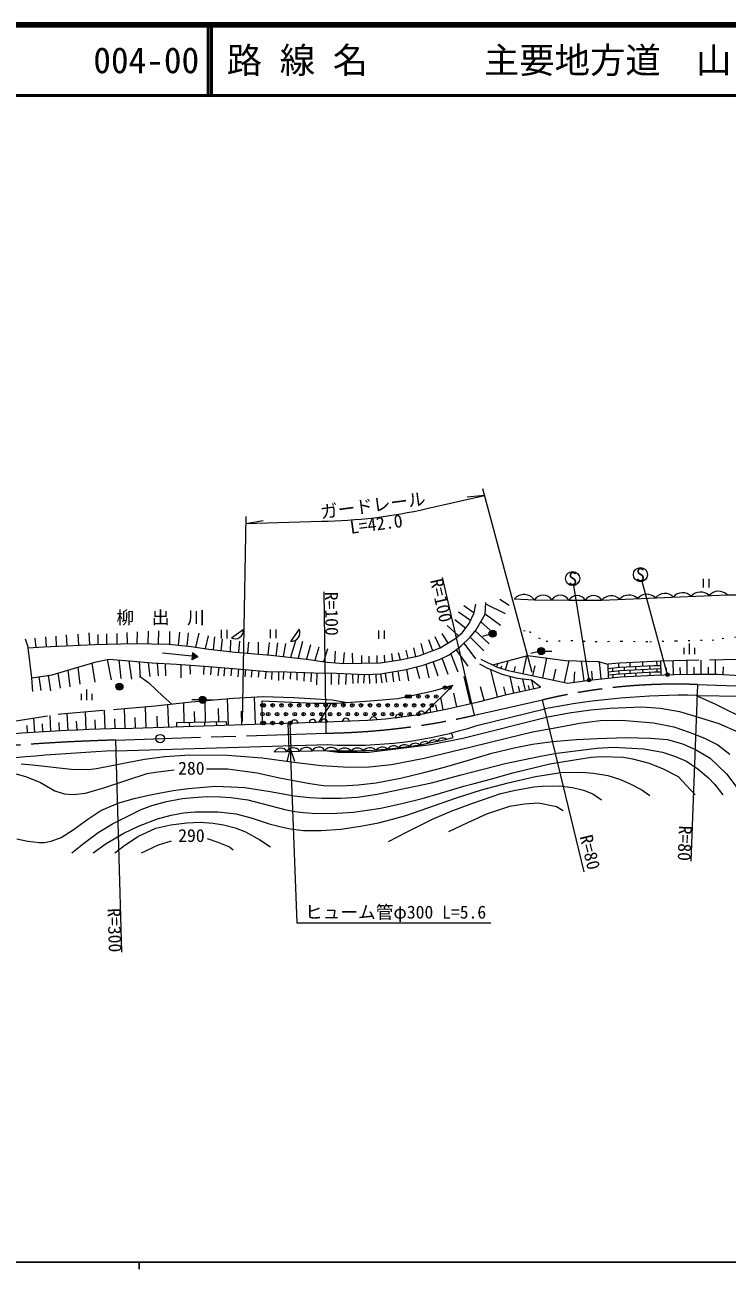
# Model space of a CAD drawing. Units: millimetres, scale not verified. Extents: x 40000 to 680000, y 20000 to 380000.
# Drawn here: x 151848 to 251121, y 204000 to 380000 of the extents above; entities that cross this region are included whole.
import ezdxf
from ezdxf.enums import TextEntityAlignment as Align

# ---------------------------------------------------------------- set-up
doc = ezdxf.new("R2010")
doc.units = ezdxf.units.MM
doc.header["$LTSCALE"] = 1000
doc.header["$PDMODE"] = 32
doc.header["$PDSIZE"] = 500
for name, pattern in [('CHAIN', [18.5, 12, -1.5, 3.5, -1.5]), ('DASHED', [7.5, 6, -1.5]), ('DOTTED', [1.75, 0.25, -1.5])]:
    doc.linetypes.add(name, pattern=pattern)
for name, color, linetype, lineweight in [('M-BGD', 7, 'Continuous', 13), ('M-BMK', 2, 'CHAIN', 13), ('M-BMK-SRVR', 3, 'Continuous', 13), ('M-STR-HTXT', 7, 'Continuous', 13), ('M-STR-STRC', 7, 'Continuous', 13), ('M-TTL', 2, 'Continuous', 140), ('M-TTL-BAND', 7, 'Continuous', 25), ('M-TTL-LINE', 7, 'Continuous', 50)]:
    doc.layers.add(name, color=color, linetype=linetype, lineweight=lineweight)
doc.layers.add('M-BMK-HTXT', color=7, linetype='Continuous')
doc.layers.add('M-TTL-TXT', color=7, linetype='Continuous')
doc.styles.add('ＭＳ ゴシック', font='')
doc.styles.get('ＭＳ ゴシック').set_extended_font_data('MS Gothic')

msp = doc.modelspace()

# ---------------------------------------------------------------- hatches: boundary and pattern name
at = {"layer": 'M-BGD'}
for points in [[(217484, 293759, -1), (218449, 294021, -0.41421), (218098, 293407, -0.41421)], [(175446, 290203), (176295, 290614), (175553, 291197)], [(224344, 291420, -1), (225344, 291420, -0.41421), (224844, 290920, -0.41421)], [(164713, 286398, -1), (165713, 286398, -0.41421), (165213, 285898, -0.41421)], [(176470, 284520, -1), (177470, 284520, -0.41421), (176970, 284020, -0.41421)]]:
    msp.add_hatch(color=256, dxfattribs=at).paths.add_polyline_path(points)
at = {"layer": 'M-STR-HTXT'}
for points in [[(231756, 287531, -1), (231460, 287129, -1)], [(242819, 288295, -1), (242566, 287864, -1)]]:
    msp.add_hatch(color=256, dxfattribs=at).paths.add_polyline_path(points)

# ---------------------------------------------------------------- linework, layer by layer
at = {"layer": 'M-BGD'}
for p, q in [((247726, 301622), (247726, 300422)), ((248526, 301622), (248526, 300422)), ((213919, 297858), (215377, 296842)), ((219796, 296687), (217004, 298064)), ((220327, 297883), (218973, 298713)), ((212606, 295911), (214163, 294674)), ((213130, 296960), (214854, 295776)), ((219098, 295063), (216930, 296637)), ((160878, 293991), (160962, 292337)), ((164826, 293921), (164858, 292444)), ((166249, 294034), (166283, 292476)), ((167713, 294146), (167679, 292488)), ((169269, 294249), (169233, 292456)), ((170716, 294309), (170678, 292427)), ((172303, 294196), (172267, 292394)), ((173706, 294094), (173508, 292259)), ((174935, 293992), (174733, 292126)), ((176434, 293941), (175975, 291968)), ((179614, 294423), (179614, 293223)), ((180414, 294423), (180414, 293223)), ((181038, 293300), (182714, 294482)), ((186527, 294468), (186527, 293268)), ((187327, 294468), (187327, 293268)), ((189422, 292779), (190661, 294501)), ((201859, 294347), (201859, 293147)), ((202659, 294347), (202659, 293147)), ((210795, 293926), (211624, 292532)), ((211567, 295026), (213162, 293570)), ((217474, 292457), (215512, 294269)), ((217610, 294391), (216298, 295557)), ((151894, 293161), (152307, 291866)), ((153271, 293271), (153384, 291949)), ((154776, 293415), (154834, 292047)), ((156199, 293541), (156261, 292108)), ((157704, 293715), (157782, 292175)), ((159332, 293807), (159411, 292258)), ((162138, 293746), (162168, 292384)), ((163372, 293870), (163404, 292412)), ((177755, 293562), (177334, 291768)), ((178666, 293439), (178469, 291624)), ((179721, 293091), (179549, 291507)), ((180919, 292989), (180871, 291364)), ((182171, 292825), (182035, 291248)), ((183451, 292681), (183318, 291137)), ((184823, 292671), (184807, 291009)), ((186361, 292657), (186209, 290889)), ((187538, 292578), (187327, 290770)), ((188700, 292513), (188382, 290647)), ((190081, 292852), (189406, 290527)), ((191093, 292797), (190481, 290401)), ((192225, 292321), (191670, 290262)), ((207815, 292512), (208220, 291016)), ((208902, 293042), (209485, 291492)), ((209809, 293506), (210545, 291891)), ((215581, 290327), (213943, 292534)), ((216730, 291444), (214820, 293379)), ((217484, 293759), (216519, 293497)), ((245814, 290973), (245814, 292473)), ((175499, 290700), (171324, 291149)), ((175553, 291197), (175446, 290203)), ((176295, 290614), (175446, 290203)), ((176295, 290614), (175553, 291197)), ((193381, 291995), (192831, 290097)), ((194606, 291738), (194039, 289925)), ((195715, 291404), (195599, 289776)), ((196974, 291228), (196864, 289685)), ((198138, 291139), (198163, 289700)), ((199417, 290818), (199436, 289722)), ((200460, 290696), (200477, 289740)), ((201599, 290792), (201617, 289760)), ((202654, 290861), (202664, 289851)), ((203672, 291078), (203821, 290014)), ((204628, 291234), (204914, 290168)), ((205715, 291556), (205975, 290408)), ((206797, 291895), (207078, 290658)), ((211693, 288103), (210821, 290407)), ((213094, 288443), (212070, 291082)), ((214504, 289306), (212836, 291631)), ((222285, 288221), (222813, 290741)), ((224356, 291309), (223381, 291088)), ((225067, 287638), (225650, 290420)), ((225344, 291420), (226344, 291420)), ((245064, 290973), (245064, 291873)), ((246564, 290973), (246564, 291873)), ((158227, 286382), (157961, 288749)), ((159667, 286765), (159359, 289166)), ((161762, 287020), (161343, 289733)), ((164100, 287343), (163506, 290227)), ((165466, 287529), (165173, 290167)), ((166959, 287471), (166586, 290055)), ((168195, 287746), (168060, 289928)), ((169539, 287807), (169298, 289822)), ((170738, 287917), (170614, 289731)), ((171789, 287908), (171710, 289669)), ((173962, 287661), (173930, 289536)), ((175238, 288180), (175208, 289447)), ((177131, 288118), (177214, 289308)), ((178152, 288086), (178249, 289231)), ((179189, 287920), (179293, 289142)), ((180031, 287896), (180130, 289072)), ((181020, 287928), (181110, 288989)), ((182018, 287778), (182113, 288904)), ((183007, 287762), (183105, 288815)), ((183873, 287738), (183965, 288735)), ((184886, 287738), (184970, 288642)), ((206140, 287207), (205850, 288847)), ((207676, 287508), (207233, 289208)), ((209000, 287643), (208572, 289589)), ((210282, 287897), (209588, 289935)), ((218677, 284938), (217713, 288770)), ((218535, 289206), (218755, 289659)), ((219152, 288991), (219263, 289335)), ((219776, 288791), (220175, 290038)), ((221025, 288485), (221184, 289244)), ((223676, 287929), (223968, 289320)), ((226599, 287317), (226920, 288849)), ((228131, 286996), (228773, 290060)), ((230910, 287230), (230513, 290015)), ((233309, 287501), (233068, 289904)), ((234926, 289021), (234935, 288569)), ((235762, 289708), (235774, 289106)), ((235783, 288655), (235792, 288203)), ((236573, 289156), (236582, 288705)), ((237360, 289796), (237373, 289196)), ((237382, 288746), (237391, 288296)), ((238172, 289236), (238181, 288786)), ((239159, 289887), (239171, 289286)), ((239180, 288836), (239189, 288386)), ((240170, 289337), (240180, 288887)), ((241158, 289980), (241170, 289380)), ((241179, 288930), (241188, 288480)), ((242597, 288076), (242565, 289041)), ((243562, 288108), (243499, 290038)), ((244528, 288128), (244508, 289094)), ((245494, 288149), (245454, 290081)), ((246477, 288164), (246482, 289147)), ((247460, 288158), (247471, 290125)), ((248471, 288153), (248477, 289164)), ((249482, 288147), (249493, 290169)), ((250572, 288101), (250633, 289191)), ((154131, 285870), (153851, 287784)), ((155518, 285804), (155200, 287982)), ((156873, 286200), (156528, 288307)), ((185860, 287485), (185958, 288551)), ((186780, 287382), (186809, 288520)), ((187730, 287247), (187762, 288495)), ((188418, 287398), (188446, 288477)), ((189401, 287469), (189434, 288447)), ((190320, 287319), (190357, 288416)), ((191317, 287152), (191359, 288382)), ((192333, 287089), (192375, 288348)), ((193132, 286670), (193152, 288332)), ((195184, 286717), (195203, 288308)), ((196229, 286678), (196299, 288283)), ((197234, 286709), (197301, 288239)), ((198258, 286828), (198220, 288199)), ((198947, 286883), (199003, 288165)), ((199786, 286875), (199841, 288129)), ((200633, 286843), (200584, 288147)), ((201577, 286883), (201529, 288182)), ((202361, 286930), (202151, 288209)), ((203018, 287033), (202807, 288316)), ((204008, 287073), (203828, 288484)), ((204855, 287192), (204621, 288614)), ((214839, 283999), (213949, 287834)), ((220990, 285491), (220473, 287812)), ((222605, 285850), (222246, 287466)), ((223774, 286111), (223514, 287279)), ((229518, 287032), (229597, 288468)), ((232108, 287380), (231987, 288582)), ((234944, 288118), (234953, 287667)), ((236592, 288255), (236601, 287805)), ((238190, 288336), (238199, 287886)), ((240189, 288436), (240198, 287986)), ((159836, 284485), (159836, 285385)), ((160586, 284485), (160586, 285985)), ((161336, 284485), (161336, 285385)), ((212921, 283554), (212476, 285472)), ((216761, 284456), (216279, 286372)), ((219830, 285228), (219540, 286381)), ((221798, 285671), (221618, 286478)), ((223190, 285980), (223060, 286565)), ((246900, 285155), (253170, 285042)), ((168987, 280566), (168888, 283544)), ((172180, 280672), (172074, 283864)), ((174366, 281322), (174307, 284118)), ((176470, 284520), (175470, 284520)), ((177385, 281385), (177322, 284405)), ((177470, 284520), (178470, 284520)), ((180613, 280952), (180490, 284673)), ((184450, 281079), (184322, 284916)), ((193380, 281376), (195171, 284072)), ((209249, 282788), (209135, 283370)), ((210124, 282959), (209953, 283834)), ((210999, 283130), (210657, 284880)), ((153259, 279919), (153119, 281970)), ((155521, 280052), (155404, 282315)), ((157963, 280179), (157837, 282620)), ((160499, 280298), (160422, 282836)), ((161840, 280339), (161799, 281679)), ((163180, 280380), (163098, 283060)), ((164594, 280423), (164551, 281837)), ((166009, 280467), (165915, 283295)), ((167498, 280516), (167449, 282005)), ((170584, 280619), (170531, 282215)), ((175876, 281354), (175844, 282863)), ((179247, 281425), (179207, 283286)), ((182531, 281016), (182468, 282934)), ((200627, 281666), (201615, 281735)), ((204181, 282003), (205163, 282136)), ((207405, 282447), (208384, 282601)), ((208758, 282693), (208701, 282983)), ((215730, 280886), (225354, 283264)), ((152233, 279848), (152163, 280874)), ((154390, 279994), (154331, 281125)), ((156742, 280116), (156679, 281336)), ((159231, 280244), (159165, 281512)), ((173262, 281298), (173282, 280708)), ((175080, 281337), (175099, 280769)), ((177242, 281382), (177260, 280840)), ((178904, 281417), (178921, 280896)), ((189484, 281247), (190474, 281279)), ((192017, 281331), (193008, 281364)), ((193658, 281385), (194648, 281418)), ((196723, 281501), (197713, 281540)), ((212403, 279204), (212143, 279851)), ((164738, 277334), (194664, 278195)), ((187096, 277172), (194258, 277378))]:
    msp.add_line(p, q, dxfattribs=at)
at = {"layer": 'M-BGD', "linetype": 'DASHED'}
for p, q in [((189192, 277544), (189070, 281233)), ((189488, 277690), (189370, 281243))]:
    msp.add_line(p, q, dxfattribs=at)
at = {"layer": 'M-BGD'}
for points in [[(221040, 298817), (223899, 298676), (228750, 298639), (233397, 298639), (251120, 299387), (263060, 299391), (268582, 298942), (272681, 297977), (274762, 297242), (279049, 295058), (282977, 292688), (286525, 290332), (292506, 289392), (297096, 289238), (297450, 288870)], [(152307, 291866), (154461, 292031), (157614, 292167), (161696, 292374), (167247, 292497), (172249, 292395), (175364, 292058), (177861, 291690), (181569, 291288), (186609, 290854), (191670, 290262), (194577, 289849), (196945, 289679), (202078, 289768), (204914, 290168), (207558, 290767), (210545, 291891), (212640, 293136), (213685, 294004), (214642, 295343), (215377, 296842), (215620, 298074)], [(152841, 287636), (155716, 288057), (158706, 288979), (161946, 289905), (163759, 290279), (166586, 290055), (169858, 289774), (173301, 289580), (177855, 289264), (182364, 288883), (186094, 288538), (188870, 288466), (192705, 288337), (195918, 288300), (199960, 288124), (202128, 288205), (205527, 288763), (208168, 289452), (210483, 290239), (211816, 290900), (213500, 292108), (214820, 293379), (215642, 294436), (216930, 296637), (217014, 298273)], [(152985, 285682), (152841, 287636), (152307, 291866)], [(165645, 280454), (194408, 281410), (200299, 281642), (202830, 281821), (207564, 282459), (211612, 283250), (216166, 284306), (219995, 285269), (224750, 286328), (223460, 287321), (221486, 287557), (219337, 288098), (217193, 288985), (216156, 289583)], [(216305, 290286), (218637, 289156), (220178, 288662), (228592, 286899), (231608, 287330), (236060, 287778), (240829, 288018), (243585, 288109), (246262, 288165), (249769, 288146), (253844, 287918), (259306, 287808), (266995, 287637), (273982, 287370), (296049, 286700), (301704, 286401), (309967, 285720), (318491, 284876), (326811, 284279), (330324, 284012), (336124, 284303), (338896, 284678), (343576, 285783), (351926, 288219)], [(241794, 288050), (241730, 289999), (240748, 289967), (235913, 289723), (234265, 289557), (234304, 287601)], [(234277, 288955), (235959, 289125), (240773, 289367), (241750, 289399)], [(234286, 288504), (235992, 288676), (240792, 288917), (241764, 288949)], [(167987, 287841), (168344, 287678), (169359, 286933), (171332, 285052), (172600, 283924)], [(234295, 288053), (236026, 288227), (240810, 288468), (241779, 288500)], [(185449, 281112), (185401, 284383), (192710, 284067), (195882, 284073), (200639, 284365), (204552, 284730), (209632, 285780), (212377, 286588), (208378, 282618)], [(246748, 285158), (249466, 283898), (254040, 281654)], [(225788, 282101), (228771, 282680), (231878, 283130), (234543, 283371), (239089, 283542), (241714, 283328), (244408, 282886), (246761, 282188), (249946, 281159), (252712, 279952)], [(151305, 275471), (152937, 275338), (158373, 274710), (160783, 274660), (161966, 274794), (166325, 275667), (168769, 276134), (171609, 276495), (175150, 276731), (180488, 276694), (185368, 276302), (189525, 275767), (193715, 275222), (197708, 274996), (200525, 275059), (203690, 275379), (208291, 276270), (214961, 277897), (220113, 279140), (223603, 279978), (227066, 280629), (230260, 281227), (233183, 281581), (236191, 281672), (240697, 281263), (243586, 280686), (245749, 279974), (247942, 279082), (249806, 278165), (251529, 276860)], [(194258, 277378), (196142, 277114), (200492, 277122), (209214, 278206), (213739, 279113), (225788, 282101)], [(173262, 281298), (180315, 281447), (180326, 280942)], [(177519, 274768), (180490, 274776), (182595, 274465), (184663, 274177), (187824, 273511), (190317, 273008), (192112, 272677), (194082, 272418), (196662, 272347), (198952, 272506), (201526, 272779), (204943, 273436), (208414, 274291), (211167, 274989), (214554, 275985), (217837, 276965), (221002, 277744), (223614, 278264), (226429, 278649), (229820, 278933), (232807, 279053), (236819, 279203), (240285, 279116), (242718, 278907), (244824, 278289), (246651, 277508), (248725, 276262), (251021, 274054), (252497, 272125)], [(150728, 264874), (152284, 264544), (153888, 264341), (154628, 264345), (155580, 264545), (156988, 265054), (158669, 266149), (160768, 267635), (162562, 268849), (163918, 269439), (165180, 269969), (167286, 270578), (169134, 270978), (170782, 271331), (172786, 271694), (174995, 271976), (178736, 272309), (181006, 272213), (182929, 272115), (186535, 271557), (189918, 270965), (192091, 270716), (193848, 270604), (196524, 270640), (198846, 270777), (201641, 271168), (209314, 272789), (213515, 273923), (219733, 275506), (224502, 276493), (227055, 276960), (228944, 277239), (232697, 277688), (235069, 277818), (239354, 277609), (241988, 277117), (243684, 276563), (245389, 275856), (247045, 274740), (248468, 273490), (249327, 272580), (250502, 271086)], [(158460, 262866), (160129, 264212), (162220, 265756), (164231, 266991), (168285, 269001), (169811, 269558), (171846, 270137), (174106, 270590), (175686, 270700), (177678, 270844), (179488, 270799), (180974, 270716), (183353, 270364), (188572, 269034), (190007, 268708), (191174, 268613), (193111, 268468), (195947, 268487), (198314, 268656), (202168, 269218), (205324, 269919), (208022, 270568), (210589, 271314), (213906, 272297), (215381, 272693), (217670, 273305), (220844, 274194), (226064, 275459), (228071, 275791), (231885, 276411), (233418, 276505), (236463, 276395), (237767, 276181), (240097, 275568), (242088, 274759), (244196, 273685), (246615, 271069)], [(150627, 274080), (152092, 273621), (154041, 272818), (156094, 271642), (157380, 271213), (158675, 271118), (160409, 271341), (163134, 272126), (166256, 273143), (169129, 274099), (170309, 274316), (172942, 274602)], [(161482, 262873), (163358, 264193), (165857, 265681), (167919, 266666), (170604, 267677), (172516, 268199), (174250, 268559), (175900, 268676), (179173, 268690), (181716, 268387), (183980, 267774), (186375, 266976), (188096, 266567), (189384, 266258), (191258, 266037), (193719, 266037), (196503, 266235), (199270, 266664), (201833, 267150), (203091, 267458), (205697, 268176), (208804, 269235), (212716, 270612), (216422, 271804), (220179, 272808), (224021, 273690), (226141, 274018), (227580, 274244), (230578, 274308), (232242, 274150), (234244, 273802), (235922, 273288), (237331, 272706), (239077, 271801), (240179, 270992)], [(203250, 264497), (205789, 265787), (209472, 267638), (212110, 268787), (215015, 269849), (219124, 271264), (220990, 271697), (223774, 272226), (224999, 272294), (227454, 272344), (229253, 272144), (230810, 271771), (232125, 271248), (233379, 270362)], [(211766, 265904), (214461, 267162), (217153, 268413), (220391, 269494), (222467, 269833), (224460, 269965), (226992, 269454), (227935, 268850)], [(164544, 262895), (165775, 263840), (167816, 265188), (170366, 266357), (172481, 266839), (174725, 267135), (176604, 267214), (178478, 267101), (179914, 266855), (181553, 266429), (183044, 265851), (185068, 264716), (186547, 263739)], [(168344, 262907), (170743, 264038), (172563, 264582)], [(177612, 264892), (179129, 264399), (180773, 263710), (181307, 263298)]]:
    msp.add_lwpolyline(points, dxfattribs=at)
at = {"layer": 'M-BGD', "linetype": 'DOTTED'}
msp.add_lwpolyline([(222328, 294311), (223168, 294207), (224449, 293303), (225519, 292821), (229038, 292937), (232486, 292761), (236146, 292840), (240186, 292754), (243848, 292857), (248991, 292988), (250415, 293201), (255143, 293773), (257726, 294088), (260217, 294220), (263031, 294145), (268512, 292915), (273353, 291612), (275514, 290576), (277006, 289880)], dxfattribs=at)
at = {"layer": 'M-BGD', "linetype": 'DASHED'}
for points in [[(218009, 289460), (222967, 290782), (228209, 290075), (232901, 289952), (234265, 289557)], [(286525, 290332), (283790, 290004), (278563, 290069), (277006, 289880), (275464, 289296), (266577, 289252), (263298, 289822), (254611, 290282), (241730, 289999)], [(134185, 281993), (141165, 280217), (149118, 281342), (156912, 282543), (170275, 283660), (175375, 284240), (181381, 284748), (185511, 284983), (189881, 284855), (195293, 284517), (197416, 284167)]]:
    msp.add_lwpolyline(points, dxfattribs=at)
at = {"layer": 'M-BGD'}
for centre in [(217967, 293890), (224844, 291420), (165213, 286398), (176970, 284520)]:
    msp.add_circle(centre, 500, dxfattribs=at)
for centre, radius, start, end in [((222411, 297543), 1870, 37.27127, 137.10069), ((225106, 297911), 1429, 31.4948, 147.62934), ((227532, 297893), 1429, 31.4948, 147.62934), ((229912, 297904), 1374, 32.31007, 147.68993), ((232235, 297904), 1374, 32.31007, 147.68993), ((234712, 297520), 1727, 45.22382, 139.60972), ((237244, 297627), 1727, 45.22382, 139.60972), ((239776, 297734), 1727, 45.22382, 139.60972), ((242308, 297841), 1727, 45.22382, 139.60972), ((244840, 297947), 1727, 45.22382, 139.60972), ((247372, 298054), 1727, 45.22382, 139.60972), ((249904, 298161), 1727, 45.22382, 139.60972), ((181587, 294302), 1142, 241.25581, 9.10657), ((189457, 294061), 1282, 268.41451, 20.08502), ((245218, 180671), 104498, 89.07785, 100.95819), ((189983, 281165), 505, 13.07382, 170.73201), ((192516, 281249), 505, 13.07382, 170.73201), ((194156, 281304), 505, 13.07382, 170.73201), ((197222, 281423), 505, 13.42843, 171.08662), ((201128, 281603), 505, 15.20794, 172.86614), ((204685, 281972), 505, 18.85042, 176.50861), ((207909, 282427), 505, 20.09248, 177.75067), ((170901, 13501), 267005, 91.12805, 96.55655), ((198068, 335356), 57262, 266.59239, 287.96561), ((197451, 336708), 59416, 266.91957, 284.57475), ((205527, 277149), 1028, 50.10521, 145.33792), ((207032, 277353), 1028, 53.00019, 145.33792), ((208384, 277793), 827, 48.49859, 152.52741), ((209666, 278030), 827, 50.99196, 152.52741), ((210921, 278292), 827, 53.44182, 152.52741), ((189753, -177877), 455897, 93.14536, 98.88207), ((188012, 276617), 1071, 34.54746, 148.74916), ((189809, 276668), 1071, 34.54746, 148.74916), ((191606, 276720), 1071, 34.54746, 148.74916), ((193389, 276796), 1046, 33.81311, 149.48351), ((195167, 276560), 1222, 37.63953, 138.01023), ((197043, 276489), 1222, 41.21281, 138.01023), ((198871, 276477), 1222, 44.68985, 138.01023), ((200648, 276519), 1222, 48.07014, 138.01023), ((202373, 276610), 1222, 51.3535, 138.01023), ((203982, 276980), 1028, 47.14193, 145.33792)]:
    msp.add_arc(centre, radius, start, end, dxfattribs=at)
for p in [(205857, 285000), (206250, 285000), (207500, 285000), (208750, 285000), (210000, 285000), (211229, 286250), (211875, 286250), (185410, 283750), (185625, 283750), (186875, 283750), (188125, 283750), (189375, 283750), (190625, 283750), (191875, 283750), (193125, 283750), (194375, 283750), (195625, 283750), (196875, 283750), (198125, 283750), (199375, 283750), (200625, 283750), (201875, 283750), (203125, 283750), (204375, 283750), (205625, 283750), (206875, 283750), (208125, 283750), (209375, 283750), (185429, 282500), (186250, 282500), (187500, 282500), (188750, 282500), (190000, 282500), (191250, 282500), (192500, 282500), (193750, 282500), (195000, 282500), (196250, 282500), (197500, 282500), (198750, 282500), (200000, 282500), (201250, 282500), (202500, 282500), (203750, 282500), (205000, 282500), (206250, 282500), (207500, 282500), (185447, 281250), (185625, 281250), (186875, 281250), (188125, 281250), (189375, 281250)]:
    msp.add_point(p, dxfattribs=at)
at = {"layer": 'M-BMK'}
for p, q in [((246949, 286683), (302351, 284795)), ((215394, 282348), (225033, 284507)), ((164696, 278833), (194460, 279811))]:
    msp.add_line(p, q, dxfattribs=at)
for centre, radius, start, end in [((243818, 206744), 80000, 87.75728, 103.58104), ((192964, 379800), 100000, 270.8573, 282.96137), ((173232, -21045), 300000, 91.63048, 100.39533)]:
    msp.add_arc(centre, radius, start, end, dxfattribs=at)
at = {"layer": 'M-BMK-SRVR'}
msp.add_circle((170963, 279039), 600, dxfattribs=at)
at = {"layer": 'M-STR-HTXT'}
for p, q in [((208665, 311583), (216836, 313414)), ((216836, 313414), (214389, 313216)), ((223539, 288408), (216576, 314381)), ((182613, 281451), (183115, 310455)), ((183097, 309454), (185516, 309875)), ((183097, 309454), (193767, 309804)), ((215394, 282348), (210908, 301838)), ((242693, 288079), (239128, 301270)), ((194460, 279811), (194161, 299809)), ((231608, 287330), (229446, 300695)), ((246949, 286683), (245970, 261702)), ((230903, 260206), (225033, 284507)), ((165549, 248845), (164696, 278833)), ((189338, 277630), (188867, 275810)), ((189338, 277630), (190280, 252986)), ((189338, 277630), (189946, 275852)), ((190280, 252986), (217695, 252986))]:
    msp.add_line(p, q, dxfattribs=at)
for centre in [(231608, 287330), (242693, 288079)]:
    msp.add_circle(centre, 250, dxfattribs=at)
msp.add_arc((192964, 379800), 70000, 270.65739, 282.96137, dxfattribs=at)
at = {"layer": 'M-STR-STRC'}
for centre in [(238867, 302235), (229287, 301682)]:
    msp.add_circle(centre, 1000, dxfattribs=at)
at = {"layer": 'M-TTL'}
msp.add_line((680000, 380000), (40000, 380000), dxfattribs=at)
at = {"layer": 'M-TTL-BAND'}
for p, q in [((40000, 205000), (579000, 205000)), ((168000, 205000), (168000, 204000))]:
    msp.add_line(p, q, dxfattribs=at)
at = {"layer": 'M-TTL-LINE'}
for p, q in [((177750, 380000), (177750, 370000)), ((178250, 380000), (178250, 370000)), ((40000, 370000), (680000, 370000))]:
    msp.add_line(p, q, dxfattribs=at)

# ---------------------------------------------------------------- texts
at = {"layer": 'M-BGD', "style": 'ＭＳ ゴシック'}
for s, p in [('280', (175379, 274860)), ('290', (175391, 265330))]:
    msp.add_text(s, height=1833, dxfattribs=at).set_placement(p, align=Align.MIDDLE_CENTER)
at = {"layer": 'M-BMK-HTXT', "style": 'ＭＳ ゴシック'}
msp.add_text('柳\u3000出\u3000川', height=1833, dxfattribs=at).set_placement((171030, 296163), align=Align.MIDDLE_CENTER)
at = {"layer": 'M-STR-HTXT', "style": 'ＭＳ ゴシック'}
msp.add_text('ガードレール', height=1833, rotation=7.51, dxfattribs=at).set_placement((201225, 310591), align=Align.BOTTOM_CENTER)
msp.add_text('L=42.0', height=1833, rotation=7.51, dxfattribs=at).set_placement((201398, 310310), align=Align.TOP_CENTER)
msp.add_text('R=100', height=1833, rotation=282.961, dxfattribs=at).set_placement((210908, 301838), align=Align.TOP_LEFT)
msp.add_text('R=100', height=1833, rotation=270.857, dxfattribs=at).set_placement((193704, 299802), align=Align.BOTTOM_LEFT)
for s, rotation, p in [('R=80', 267.757, (245970, 261702)), ('R=300', 271.63, (165549, 248845))]:
    msp.add_text(s, height=1833, rotation=rotation, dxfattribs=at).set_placement(p, align=Align.TOP_RIGHT)
msp.add_text('R=80', height=1833, rotation=283.581, dxfattribs=at).set_placement((230903, 260206), align=Align.BOTTOM_RIGHT)
msp.add_text('ヒューム管φ300 L=5.6', height=1833, dxfattribs=at).set_placement((191445, 253035), align=Align.BOTTOM_LEFT)
at = {"layer": 'M-STR-STRC', "style": 'ＭＳ ゴシック'}
for p in [(238867, 302235), (229287, 301682)]:
    msp.add_text('S', height=1833, dxfattribs=at).set_placement(p, align=Align.MIDDLE_CENTER)
at = {"layer": 'M-TTL-TXT', "style": 'ＭＳ ゴシック'}
for s, p in [('004-00', (161521, 375000)), ('路 線 名', (180380, 375000)), ('主要地方道\u3000山口徳山線', (216734, 375000))]:
    msp.add_text(s, height=3666, dxfattribs=at).set_placement(p, align=Align.MIDDLE_LEFT)

doc.saveas('drawing.dxf')
